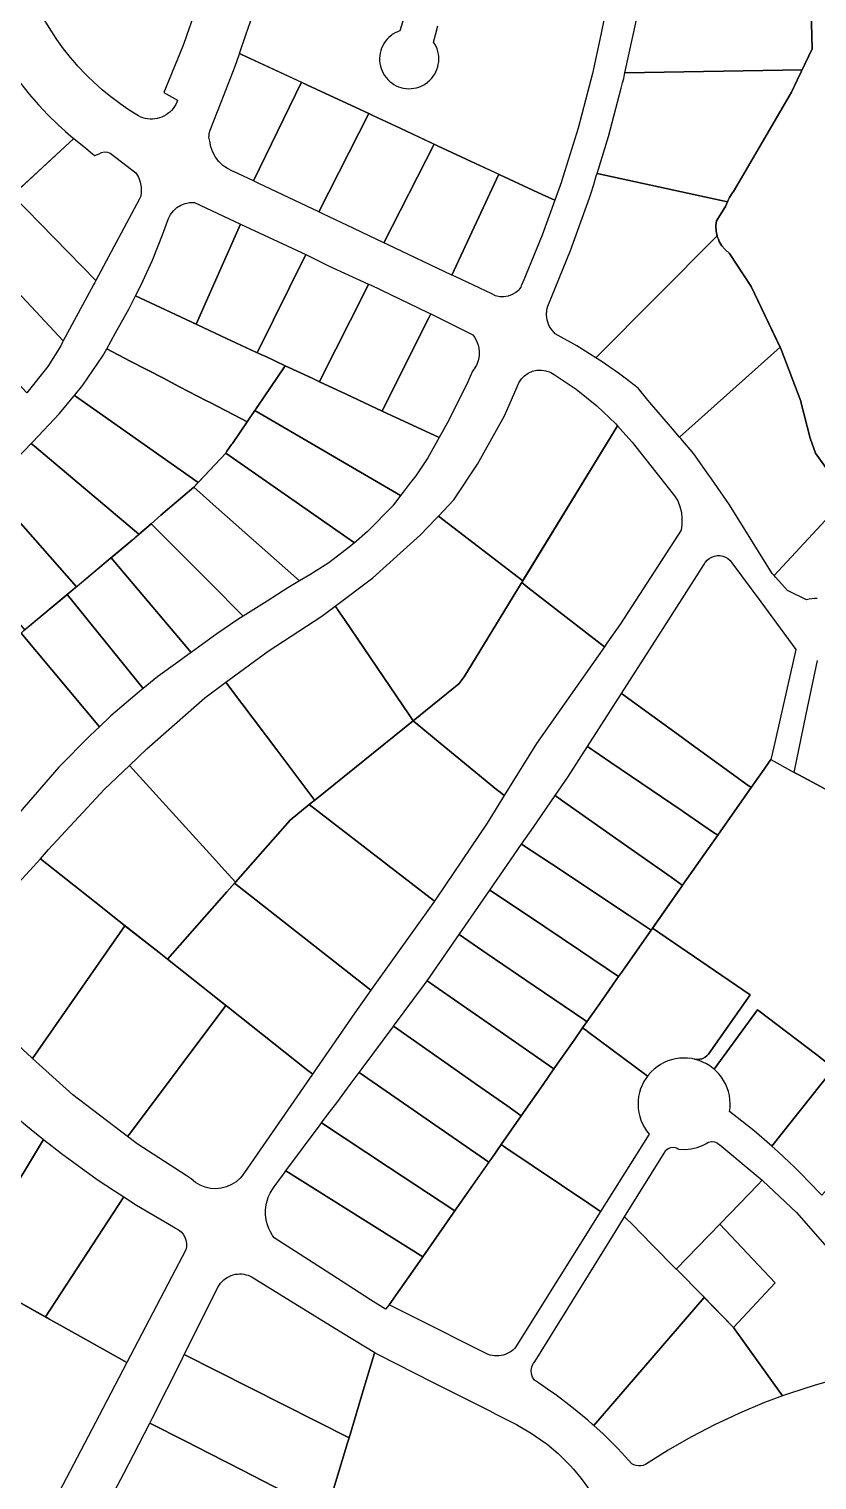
# Model space of a CAD drawing. Header units: metres. Extents: x 3 to 1027712, y 40 to 4430649.
# Drawn here: x 513080.4 to 513265.1, y 4412551.9 to 4412892.1 of the extents above; entities that cross this region are included whole.
import ezdxf

# ---------------------------------------------------------------- set-up
doc = ezdxf.new("R2010")
doc.units = ezdxf.units.M
doc.header["$MEASUREMENT"] = 0
doc.layers.add('A.ES.SDGC.CP.07003.cadastralparcel — CadastralParcel', color=1, linetype='Continuous')

msp = doc.modelspace()

# ---------------------------------------------------------------- linework, layer by layer
at = {"layer": 'A.ES.SDGC.CP.07003.cadastralparcel — CadastralParcel', "color": 7, "linetype": 'Continuous', "flags": 128}
for points in [[(513220.13, 4412881.87), (513222.84, 4412894.27), (513224.81, 4412905.63), (513224.9, 4412906.17), (513225.24, 4412908.14), (513225.27, 4412908.37), (513263.52, 4412907.52), (513263.52, 4412907.38), (513263.56, 4412905.62), (513263.98, 4412887.46), (513261.66, 4412882.59), (513220.13, 4412881.87)], [(513133.05, 4412856.51), (513128.34, 4412858.74), (513128.16, 4412858.81), (513126.98, 4412859.4), (513126.34, 4412859.82), (513125.9, 4412860.15), (513124.94, 4412861.07), (513124.14, 4412862.11), (513123.5, 4412863.26), (513123.05, 4412864.5), (513122.79, 4412865.79), (513122.59, 4412866.75), (513122.63, 4412867.12), (513122.69, 4412867.59), (513122.86, 4412868.42), (513125.44, 4412874.96), (513128.76, 4412883.38), (513129.67, 4412886.03), (513129.8, 4412886.4), (513130.27, 4412886.18), (513144.28, 4412879.64), (513133.05, 4412856.51)], [(513220.04, 4412881.44), (513220.13, 4412881.87), (513261.66, 4412882.59), (513261.43, 4412882.1), (513260.5, 4412880.14), (513259.14, 4412877.3), (513245.58, 4412854.06), (513245.11, 4412853.39), (513244.62, 4412852.61), (513244.29, 4412851.98), (513244.12, 4412851.59), (513213.57, 4412858.22), (513216.26, 4412866.9), (513219.25, 4412878.28), (513219.57, 4412879.49), (513219.84, 4412880.51), (513220.04, 4412881.44)], [(513148.35, 4412849.25), (513134.29, 4412855.92), (513133.05, 4412856.51), (513144.28, 4412879.64), (513145.52, 4412879.07), (513149.95, 4412877), (513159.92, 4412872.36), (513160.07, 4412872.29), (513148.35, 4412849.25)], [(513163.6, 4412842.01), (513156.54, 4412845.36), (513149.32, 4412848.79), (513148.35, 4412849.25), (513160.07, 4412872.29), (513161.2, 4412871.76), (513166.23, 4412869.42), (513175.37, 4412865.16), (513163.6, 4412842.01)], [(513096.06, 4412833.14), (513076.59, 4412853.13), (513090.96, 4412866.45), (513092.16, 4412865.46), (513093.64, 4412864.24), (513095.42, 4412862.77), (513095.88, 4412862.44), (513096.84, 4412862.88), (513097.45, 4412863.2), (513098.13, 4412863.33), (513098.82, 4412863.26), (513099.21, 4412863.12), (513099.45, 4412862.99), (513099.73, 4412862.8), (513105.5, 4412858.44), (513106.09, 4412857.37), (513106.5, 4412856.23), (513106.72, 4412855.03), (513106.74, 4412853.82), (513106.63, 4412852.9), (513106.57, 4412852.74), (513106.51, 4412852.64), (513106.29, 4412852.19), (513096.06, 4412833.14)], [(513179.55, 4412834.44), (513164.44, 4412841.62), (513163.6, 4412842.01), (513175.37, 4412865.16), (513176.21, 4412864.77), (513185.1, 4412860.62), (513190.55, 4412858.08), (513179.55, 4412834.44)], [(513190.81, 4412857.96), (513200.69, 4412853.36), (513203.66, 4412851.97), (513200.72, 4412843.82), (513196.24, 4412832.96), (513196.19, 4412832.83), (513196.18, 4412832.81), (513196.15, 4412832.75), (513195.88, 4412832.09), (513195.8, 4412831.89), (513195.68, 4412831.59), (513195.44, 4412831.17), (513195.32, 4412831.01), (513195.16, 4412830.78), (513194.51, 4412830.38), (513193.67, 4412829.84), (513192.74, 4412829.49), (513191.76, 4412829.32), (513190.77, 4412829.35), (513189.8, 4412829.59), (513188.9, 4412830.01), (513180.34, 4412834.07), (513179.55, 4412834.44), (513190.55, 4412858.08), (513190.81, 4412857.96)], [(513213.32, 4412815.02), (513208.86, 4412817.82), (513203.8, 4412820.69), (513203.41, 4412821.07), (513203.05, 4412821.48), (513202.73, 4412821.92), (513202.46, 4412822.39), (513202.22, 4412822.89), (513202.03, 4412823.4), (513201.89, 4412823.92), (513201.8, 4412824.46), (513201.76, 4412825), (513201.76, 4412825.55), (513201.79, 4412825.8), (513201.82, 4412826.09), (513201.92, 4412826.63), (513202.07, 4412827.15), (513207.37, 4412840.2), (513211.78, 4412852.56), (513212.1, 4412853.45), (513212.79, 4412855.68), (513213.41, 4412857.69), (513213.57, 4412858.22), (513244.12, 4412851.59), (513243.9, 4412851.08), (513243.65, 4412850.49), (513241.56, 4412847.16), (513241.44, 4412846.04), (513241.42, 4412845.93), (513241.49, 4412844.69), (513241.73, 4412843.62), (513213.32, 4412815.02)], [(513088.47, 4412819), (513065.87, 4412843.18), (513074.76, 4412851.43), (513076.1, 4412852.67), (513076.43, 4412852.98), (513076.59, 4412853.13), (513096.06, 4412833.14), (513095.84, 4412832.73), (513095.61, 4412832.3), (513094.97, 4412831.12), (513088.47, 4412819)], [(513130.04, 4412846.36), (513119.58, 4412822.94), (513113.62, 4412825.73), (513105.41, 4412829.56), (513106.71, 4412832.11), (513109.35, 4412837.91), (513109.5, 4412838.29), (513111.74, 4412843.83), (513113.1, 4412847.69), (513113.6, 4412848.67), (513114.27, 4412849.53), (513115.09, 4412850.26), (513116.03, 4412850.83), (513117.05, 4412851.22), (513118.13, 4412851.42), (513119.22, 4412851.41), (513130.04, 4412846.36)], [(513145.28, 4412839.24), (513133.92, 4412816.24), (513126.73, 4412819.6), (513122.75, 4412821.46), (513119.92, 4412822.78), (513119.58, 4412822.94), (513130.04, 4412846.36), (513145.28, 4412839.24)], [(513065.64, 4412842.97), (513065.87, 4412843.18), (513088.47, 4412819), (513088.3, 4412818.68), (513087.86, 4412817.86), (513084.81, 4412812.97), (513079.92, 4412806.82), (513068.98, 4412818.59), (513055.26, 4412833.35), (513058.63, 4412836.47), (513065.64, 4412842.97)], [(513241.76, 4412843.48), (513242.02, 4412842.83), (513242.21, 4412842.33), (513242.85, 4412841.27), (513243.52, 4412840.47), (513243.65, 4412840.32), (513244.62, 4412839.49), (513249.71, 4412831.74), (513256.47, 4412817.51), (513232.93, 4412796.44), (513231.27, 4412798.38), (513225.93, 4412804.58), (513225.16, 4412805.48), (513223.24, 4412807.95), (513220.2, 4412810.23), (513218.59, 4412811.44), (513214.54, 4412814.21), (513213.79, 4412814.73), (513213.32, 4412815.02), (513241.73, 4412843.62), (513241.76, 4412843.48)], [(513160.01, 4412832.31), (513159.12, 4412830.53), (513148.91, 4412810.23), (513148.51, 4412809.43), (513146.79, 4412810.23), (513140.5, 4412813.17), (513135.92, 4412815.31), (513134.46, 4412815.99), (513133.92, 4412816.24), (513145.28, 4412839.24), (513146.54, 4412838.65), (513150.64, 4412836.6), (513160.01, 4412832.31)], [(513174.6, 4412825.33), (513174.08, 4412824.27), (513167.07, 4412810.23), (513163.23, 4412802.56), (513154.75, 4412806.52), (513148.51, 4412809.43), (513148.91, 4412810.23), (513159.12, 4412830.53), (513160.01, 4412832.31), (513160.62, 4412832.03), (513173.92, 4412825.67), (513174.6, 4412825.33)], [(513103.82, 4412826.42), (513105.41, 4412829.56), (513113.62, 4412825.73), (513119.92, 4412822.78), (513122.75, 4412821.46), (513126.73, 4412819.6), (513134.46, 4412815.99), (513135.92, 4412815.31), (513140.5, 4412813.17), (513138.5, 4412810.23), (513134.22, 4412803.95), (513133.81, 4412803.35), (513131.56, 4412800.04), (513130.22, 4412800.74), (513122.75, 4412804.62), (513122.06, 4412804.98), (513115.73, 4412808.26), (513111.94, 4412810.23), (513104.14, 4412814.28), (513098.66, 4412817.12), (513100.68, 4412820.87), (513103.82, 4412826.42)], [(513184.44, 4412820.42), (513184.88, 4412819.86), (513185.43, 4412818.86), (513185.8, 4412817.77), (513185.97, 4412816.63), (513185.94, 4412815.49), (513185.71, 4412814.36), (513185.29, 4412813.29), (513184.78, 4412812.44), (513184.69, 4412812.31), (513184.39, 4412811.94), (513183.28, 4412809.43), (513178.78, 4412800.27), (513176.56, 4412796.33), (513163.23, 4412802.56), (513167.07, 4412810.23), (513174.08, 4412824.27), (513174.6, 4412825.33), (513184.44, 4412820.42)], [(513091.33, 4412806.06), (513091.09, 4412806.22), (513093.06, 4412808.59), (513097.74, 4412815.47), (513098.66, 4412817.12), (513104.14, 4412814.28), (513111.94, 4412810.23), (513115.73, 4412808.26), (513122.06, 4412804.98), (513122.75, 4412804.62), (513130.22, 4412800.74), (513131.56, 4412800.04), (513128.11, 4412794.97), (513127.91, 4412794.68), (513126.84, 4412793.11), (513126.55, 4412792.69), (513120.06, 4412785.8), (513091.33, 4412806.06)], [(513256.73, 4412816.98), (513261.33, 4412804.87), (513261.36, 4412804.73), (513263.51, 4412796.16), (513264.76, 4412792.7), (513268.83, 4412786.96), (513271.74, 4412782.85), (513272.09, 4412782.36), (513255.09, 4412763.98), (513254.63, 4412764.49), (513250.03, 4412771.87), (513244.63, 4412780.54), (513240.39, 4412786.63), (513239.38, 4412788.09), (513236.27, 4412792.55), (513233.22, 4412796.11), (513232.93, 4412796.44), (513256.47, 4412817.51), (513256.73, 4412816.98)], [(513133.58, 4412803.01), (513133.81, 4412803.35), (513134.22, 4412803.95), (513138.5, 4412810.23), (513140.5, 4412813.17), (513146.79, 4412810.23), (513148.51, 4412809.43), (513154.75, 4412806.52), (513163.23, 4412802.56), (513176.56, 4412796.33), (513173.9, 4412791.61), (513171.07, 4412787.4), (513169.56, 4412785.42), (513168.12, 4412783.53), (513167.84, 4412783.18), (513167.51, 4412782.73), (513133.34, 4412802.67), (513133.58, 4412803.01)], [(513196.15, 4412762.74), (513176.42, 4412777.92), (513180.03, 4412781.7), (513185.56, 4412790.12), (513191.92, 4412801.44), (513194.84, 4412808.22), (513195.25, 4412809.2), (513195.84, 4412810.08), (513196.59, 4412810.84), (513197.47, 4412811.45), (513198.44, 4412811.88), (513199.48, 4412812.12), (513200.54, 4412812.16), (513201.59, 4412812.01), (513202.6, 4412811.66), (513202.78, 4412811.57), (513203.51, 4412811.13), (513208.68, 4412807.69), (513213.53, 4412803.81), (513218.02, 4412799.52), (513218.4, 4412799.09), (513196.15, 4412762.74)], [(513090.97, 4412806.08), (513091.09, 4412806.22), (513091.33, 4412806.06), (513120.06, 4412785.8), (513119.82, 4412785.55), (513119.05, 4412784.73), (513111.36, 4412778.12), (513109.06, 4412776.14), (513106.51, 4412773.95), (513106.33, 4412773.79), (513106.18, 4412773.66), (513081.7, 4412794.34), (513080.96, 4412794.97), (513081.07, 4412795.08), (513081.3, 4412795.33), (513087.57, 4412802), (513090.97, 4412806.08)], [(513126.84, 4412793.11), (513127.91, 4412794.68), (513128.11, 4412794.97), (513131.56, 4412800.04), (513133.34, 4412802.67), (513167.51, 4412782.73), (513165.68, 4412780.34), (513159.79, 4412774.29), (513157.17, 4412772.07), (513156.69, 4412771.67), (513126.55, 4412792.69), (513126.84, 4412793.11)], [(513196.44, 4412763.22), (513218.4, 4412799.09), (513219.64, 4412797.69), (513221.81, 4412795.24), (513222.12, 4412794.86), (513222.69, 4412794.15), (513231.77, 4412782.71), (513232.48, 4412781.48), (513233.01, 4412780.17), (513233.35, 4412778.79), (513233.49, 4412777.37), (513233.43, 4412775.96), (513233.29, 4412774.62), (513219.09, 4412752.67), (513215.9, 4412748.12), (513215.31, 4412747.29), (513197.38, 4412761.2), (513195.91, 4412762.35), (513196.44, 4412763.22)], [(513071.2, 4412784.82), (513080.96, 4412794.97), (513081.7, 4412794.34), (513106.18, 4412773.66), (513104.61, 4412772.31), (513099.02, 4412767.62), (513091.77, 4412761.52), (513091.57, 4412761.34), (513070.98, 4412784.64), (513071.2, 4412784.82)], [(513126.55, 4412792.69), (513156.69, 4412771.67), (513155.46, 4412770.62), (513150.68, 4412766.95), (513146.24, 4412764.12), (513143.86, 4412762.71), (513123.63, 4412780.68), (513122.75, 4412781.46), (513119.05, 4412784.73), (513126.55, 4412792.69)], [(513079.44, 4412751.26), (513059.78, 4412775.13), (513060.45, 4412775.7), (513070.98, 4412784.64), (513091.57, 4412761.34), (513089.38, 4412759.51), (513079.44, 4412751.26)], [(513119.05, 4412784.73), (513122.75, 4412781.46), (513123.63, 4412780.68), (513143.86, 4412762.71), (513141.07, 4412761.07), (513136.24, 4412758.01), (513130.66, 4412754.48), (513122.75, 4412762.41), (513119.89, 4412765.28), (513110.97, 4412774.22), (513109.06, 4412776.14), (513111.36, 4412778.12), (513119.05, 4412784.73)], [(513175.72, 4412777.18), (513176.42, 4412777.92), (513196.15, 4412762.74), (513195.61, 4412761.86), (513182.4, 4412740.27), (513181.19, 4412738.59), (513170.48, 4412729.94), (513169.55, 4412731.31), (513154.37, 4412753.65), (513152.74, 4412756.05), (513152.57, 4412756.3), (513152.21, 4412756.82), (513161.05, 4412763.47), (513172.21, 4412773.51), (513175.72, 4412777.18)], [(513118.48, 4412745.98), (513099.66, 4412768.15), (513104.61, 4412772.31), (513109.06, 4412776.14), (513110.97, 4412774.22), (513119.89, 4412765.28), (513122.75, 4412762.41), (513130.66, 4412754.48), (513129.38, 4412753.68), (513124.47, 4412750.3), (513118.48, 4412745.98)], [(513107.19, 4412737.49), (513089.38, 4412759.51), (513099.02, 4412767.62), (513099.34, 4412767.88), (513099.66, 4412768.15), (513118.48, 4412745.98), (513118.2, 4412745.78), (513117.63, 4412745.36), (513115.28, 4412743.67), (513110.59, 4412740.29), (513107.19, 4412737.49)], [(513227.8, 4412749.61), (513233.53, 4412758.56), (513238.6, 4412766.48), (513238.94, 4412767.06), (513239.38, 4412767.57), (513239.89, 4412767.99), (513240.47, 4412768.32), (513241.08, 4412768.54), (513241.74, 4412768.65), (513242.41, 4412768.65), (513243.06, 4412768.53), (513243.68, 4412768.29), (513244.26, 4412767.95), (513244.76, 4412767.52), (513245.18, 4412767), (513251.94, 4412757.84), (513260.18, 4412746.68), (513260.02, 4412745.98), (513254.99, 4412723.82), (513254.32, 4412720.85), (513252.17, 4412717.79), (513249.7, 4412714.27), (513248.47, 4412715.16), (513243.86, 4412718.5), (513235.62, 4412724.46), (513233.53, 4412725.98), (513219.28, 4412736.3), (513227.8, 4412749.61)], [(513190.03, 4412713.83), (513175.49, 4412725.81), (513170.48, 4412729.94), (513181.19, 4412738.59), (513182.4, 4412740.27), (513195.61, 4412761.86), (513195.91, 4412762.35), (513197.38, 4412761.2), (513215.31, 4412747.29), (513199.39, 4412724.61), (513191.8, 4412712.38), (513190.84, 4412713.17), (513190.03, 4412713.83)], [(513096.93, 4412728.5), (513078.56, 4412750.48), (513079.25, 4412751.1), (513088.78, 4412759.01), (513089.38, 4412759.51), (513107.19, 4412737.49), (513106.43, 4412736.87), (513105.77, 4412736.33), (513099.65, 4412731.06), (513096.93, 4412728.5)], [(513149.06, 4412754.45), (513152.21, 4412756.82), (513152.57, 4412756.3), (513152.74, 4412756.05), (513154.37, 4412753.65), (513169.55, 4412731.31), (513170.48, 4412729.94), (513147.39, 4412711.3), (513147.17, 4412711.59), (513138.49, 4412723.14), (513127.69, 4412737.52), (513126.6, 4412738.97), (513136.5, 4412746.26), (513149.06, 4412754.45)], [(513077.64, 4412749.63), (513078.56, 4412750.48), (513096.93, 4412728.5), (513096.05, 4412727.67), (513094.71, 4412726.41), (513087.44, 4412719.06), (513075.25, 4412704.96), (513075.1, 4412704.81), (513074.83, 4412704.52), (513074.43, 4412704.96), (513068.51, 4412711.45), (513059.87, 4412720.92), (513053.69, 4412727.69), (513055.26, 4412729.13), (513077.64, 4412749.63)], [(513126.6, 4412738.97), (513127.69, 4412737.52), (513138.49, 4412723.14), (513147.17, 4412711.59), (513147.39, 4412711.3), (513146.13, 4412710.28), (513141.66, 4412706.67), (513128.82, 4412692.1), (513126.35, 4412694.82), (513122.75, 4412698.78), (513117.19, 4412704.91), (513103.97, 4412719.46), (513108.07, 4412723.37), (513121.63, 4412735.32), (513126.6, 4412738.97)], [(513235.62, 4412724.46), (513243.86, 4412718.5), (513248.47, 4412715.16), (513249.7, 4412714.27), (513241.87, 4412703.11), (513240.66, 4412703.93), (513234.04, 4412708.45), (513233.53, 4412708.8), (513216.82, 4412720.19), (513211.35, 4412723.92), (513219.28, 4412736.3), (513233.53, 4412725.98), (513235.62, 4412724.46)], [(513146.53, 4412710.61), (513146.81, 4412710.84), (513147.39, 4412711.3), (513170.48, 4412729.94), (513175.49, 4412725.81), (513190.03, 4412713.83), (513190.84, 4412713.17), (513191.8, 4412712.38), (513187.82, 4412705.96), (513175.93, 4412688.33), (513175.72, 4412688.02), (513175.58, 4412687.81), (513175.45, 4412687.62), (513146.13, 4412710.28), (513146.53, 4412710.61)], [(513211.35, 4412723.92), (513216.82, 4412720.19), (513233.53, 4412708.8), (513234.04, 4412708.45), (513240.66, 4412703.93), (513241.87, 4412703.11), (513233.63, 4412691.36), (513233.53, 4412691.43), (513230.94, 4412693.25), (513219.99, 4412700.96), (513205.27, 4412711.33), (513203.76, 4412712.39), (513206.74, 4412716.71), (513211.35, 4412723.92)], [(513103.97, 4412719.46), (513117.19, 4412704.91), (513122.75, 4412698.78), (513126.35, 4412694.82), (513128.82, 4412692.1), (513126.84, 4412689.86), (513122.75, 4412685.21), (513112.87, 4412674.03), (513110.92, 4412675.57), (513101.54, 4412682.98), (513095.78, 4412687.54), (513083.13, 4412697.55), (513085.03, 4412699.75), (513098.15, 4412713.89), (513103.97, 4412719.46)], [(513160.56, 4412666.78), (513128.62, 4412691.88), (513128.82, 4412692.1), (513141.66, 4412706.67), (513146.13, 4412710.28), (513175.45, 4412687.62), (513160.74, 4412667.03), (513160.56, 4412666.78)], [(513203.76, 4412712.39), (513205.27, 4412711.33), (513219.99, 4412700.96), (513230.94, 4412693.25), (513233.53, 4412691.43), (513233.63, 4412691.36), (513233.53, 4412691.22), (513226.5, 4412681.19), (513226.27, 4412680.87), (513220.86, 4412684.45), (513202.88, 4412696.38), (513195.9, 4412701.01), (513198.66, 4412705), (513203.76, 4412712.39)], [(513202.88, 4412696.38), (513220.86, 4412684.45), (513226.27, 4412680.87), (513219.53, 4412671.26), (513218.62, 4412669.96), (513218.59, 4412669.98), (513209.7, 4412675.97), (513197.01, 4412684.51), (513188.47, 4412690.26), (513195.9, 4412701.01), (513202.88, 4412696.38)], [(513101.54, 4412682.98), (513101.98, 4412682.63), (513102.92, 4412681.89), (513081.28, 4412650.79), (513081.03, 4412651.02), (513079.08, 4412652.79), (513076.62, 4412655.03), (513063.74, 4412668.97), (513063.14, 4412669.91), (513062.72, 4412670.95), (513062.49, 4412672.05), (513062.46, 4412673.17), (513062.62, 4412674.28), (513062.98, 4412675.34), (513063.53, 4412676.32), (513064.24, 4412677.18), (513064.31, 4412677.25), (513064.99, 4412677.84), (513083.13, 4412697.55), (513095.78, 4412687.54), (513101.54, 4412682.98)], [(513156.78, 4412661.48), (513146.88, 4412647.12), (513146.65, 4412647.3), (513145.78, 4412647.98), (513127.21, 4412662.68), (513122.75, 4412666.21), (513121.17, 4412667.46), (513112.87, 4412674.03), (513122.75, 4412685.21), (513126.84, 4412689.86), (513128.62, 4412691.88), (513160.56, 4412666.78), (513156.78, 4412661.48)], [(513188.47, 4412690.26), (513197.01, 4412684.51), (513209.7, 4412675.97), (513218.59, 4412669.98), (513218.62, 4412669.96), (513218.08, 4412669.2), (513214.76, 4412664.46), (513211.2, 4412659.39), (513210.68, 4412659.74), (513198.87, 4412667.79), (513187.79, 4412675.33), (513181.24, 4412679.79), (513188.47, 4412690.26)], [(513103.53, 4412632.48), (513090.67, 4412642.26), (513081.28, 4412650.79), (513102.92, 4412681.89), (513110.92, 4412675.57), (513112.87, 4412674.03), (513121.17, 4412667.46), (513122.75, 4412666.21), (513126.54, 4412663.21), (513103.97, 4412633.05), (513103.53, 4412632.48)], [(513181.24, 4412679.79), (513187.79, 4412675.33), (513198.87, 4412667.79), (513210.68, 4412659.74), (513211.2, 4412659.39), (513210.2, 4412657.96), (513208.18, 4412655.08), (513203.47, 4412648.32), (513201.42, 4412649.75), (513190.88, 4412657.07), (513179.12, 4412665.25), (513173.78, 4412668.97), (513181.24, 4412679.79)], [(513236.33, 4412650.59), (513235.72, 4412650.72), (513234.78, 4412650.83), (513233.84, 4412650.86), (513233.53, 4412650.84), (513232.9, 4412650.81), (513231.97, 4412650.67), (513231.06, 4412650.46), (513230.16, 4412650.17), (513229.3, 4412649.8), (513228.47, 4412649.35), (513227.68, 4412648.84), (513226.94, 4412648.26), (513226.26, 4412647.61), (513225.63, 4412646.91), (513225.42, 4412646.63), (513224.98, 4412646.96), (513211.34, 4412657.11), (513211.18, 4412657.23), (513210.2, 4412657.96), (513211.2, 4412659.39), (513214.76, 4412664.46), (513218.08, 4412669.2), (513218.62, 4412669.96), (513219.53, 4412671.26), (513226.27, 4412680.87), (513226.5, 4412681.19), (513226.61, 4412681.35), (513249.5, 4412665.72), (513239.67, 4412651.78), (513239.31, 4412651.38), (513238.89, 4412651.04), (513238.41, 4412650.79), (513238.16, 4412650.69), (513237.64, 4412650.57), (513237.37, 4412650.54), (513237.1, 4412650.54), (513236.49, 4412650.58), (513236.33, 4412650.59)], [(513173.78, 4412668.97), (513179.12, 4412665.25), (513190.88, 4412657.07), (513201.42, 4412649.75), (513203.47, 4412648.32), (513200.93, 4412644.68), (513195.81, 4412637.34), (513192.43, 4412639.71), (513185.34, 4412644.68), (513180.79, 4412647.87), (513166.14, 4412658.15), (513165.9, 4412658.32), (513173.16, 4412668.08), (513173.78, 4412668.97)], [(513103.97, 4412633.05), (513126.54, 4412663.21), (513127.21, 4412662.68), (513145.78, 4412647.98), (513146.65, 4412647.3), (513146.88, 4412647.12), (513130.93, 4412624), (513130.73, 4412623.69), (513130.4, 4412623.26), (513129.92, 4412622.71), (513128.97, 4412621.86), (513127.9, 4412621.18), (513126.73, 4412620.67), (513125.5, 4412620.35), (513124.23, 4412620.23), (513122.96, 4412620.31), (513121.72, 4412620.59), (513120.53, 4412621.06), (513119.44, 4412621.7), (513118.46, 4412622.52), (513117.29, 4412623.3), (513117.25, 4412623.34), (513105.78, 4412630.77), (513103.53, 4412632.48), (513103.97, 4412633.05)], [(513265.07, 4412651.6), (513269.11, 4412648.51), (513266.06, 4412644.68), (513254.55, 4412630.22), (513250.42, 4412633.8), (513244.65, 4412638.36), (513244.76, 4412639.3), (513244.78, 4412640.24), (513244.72, 4412641.18), (513244.59, 4412642.11), (513244.37, 4412643.02), (513244.07, 4412643.91), (513243.74, 4412644.68), (513243.7, 4412644.78), (513243.25, 4412645.6), (513242.73, 4412646.39), (513242.15, 4412647.13), (513241.51, 4412647.81), (513241.04, 4412648.22), (513251.22, 4412662.19), (513265.07, 4412651.6)], [(513158.54, 4412648.43), (513165.77, 4412658.15), (513165.9, 4412658.32), (513166.14, 4412658.15), (513180.79, 4412647.87), (513185.34, 4412644.68), (513192.43, 4412639.71), (513195.81, 4412637.34), (513191.08, 4412630.56), (513188.88, 4412627.41), (513188.2, 4412626.43), (513157.82, 4412647.48), (513158.54, 4412648.43)], [(513210.2, 4412657.96), (513211.18, 4412657.23), (513211.34, 4412657.11), (513224.98, 4412646.96), (513225.42, 4412646.63), (513225.07, 4412646.16), (513224.57, 4412645.36), (513224.22, 4412644.68), (513224.14, 4412644.52), (513223.79, 4412643.65), (513223.52, 4412642.75), (513223.32, 4412641.83), (513223.21, 4412640.9), (513223.18, 4412639.96), (513223.23, 4412639.02), (513223.36, 4412638.09), (513223.57, 4412637.17), (513223.86, 4412636.28), (513224.23, 4412635.41), (513224.67, 4412634.58), (513225.18, 4412633.79), (513225.76, 4412633.05), (513214.39, 4412614.87), (513211.62, 4412616.74), (513192.21, 4412629.8), (513191.08, 4412630.56), (513195.81, 4412637.34), (513200.93, 4412644.68), (513203.47, 4412648.32), (513208.18, 4412655.08), (513210.2, 4412657.96)], [(513283.23, 4412637.71), (513276.86, 4412630.58), (513266.95, 4412619.46), (513266.27, 4412618.7), (513265.79, 4412619.2), (513261.3, 4412623.91), (513260.03, 4412625.12), (513255.97, 4412628.98), (513254.55, 4412630.22), (513266.06, 4412644.68), (513269.11, 4412648.51), (513274.12, 4412644.68), (513283.23, 4412637.71)], [(513067.64, 4412645.91), (513068.99, 4412644.62), (513071.62, 4412642.1), (513074.51, 4412639.59), (513079.66, 4412635.1), (513083.82, 4412631.8), (513065.13, 4412600.84), (513062.42, 4412602.53), (513048.85, 4412611.02), (513047.14, 4412612.09), (513046.75, 4412612.33), (513046.24, 4412612.66), (513066.89, 4412646.63), (513067.64, 4412645.91)], [(513180.56, 4412615.48), (513180.24, 4412615.01), (513164.7, 4412625.28), (513149.02, 4412635.64), (513150.59, 4412637.76), (513152.57, 4412640.4), (513155.74, 4412644.68), (513157.82, 4412647.48), (513188.2, 4412626.43), (513180.56, 4412615.48)], [(513148.67, 4412635.17), (513149.02, 4412635.64), (513164.7, 4412625.28), (513180.24, 4412615.01), (513172.72, 4412604.24), (513140.65, 4412624.38), (513148.67, 4412635.17)], [(513065.13, 4412600.84), (513083.82, 4412631.8), (513084.33, 4412631.39), (513085.14, 4412630.75), (513086.94, 4412629.32), (513088.01, 4412628.47), (513096.42, 4412622.4), (513100.47, 4412619.74), (513102.63, 4412618.33), (513084.26, 4412590.16), (513072.51, 4412596.72), (513065.13, 4412600.84)], [(513191.08, 4412630.56), (513192.21, 4412629.8), (513211.62, 4412616.74), (513214.39, 4412614.87), (513199.88, 4412591.67), (513194.53, 4412583.13), (513194.2, 4412582.75), (513193.82, 4412582.39), (513193.42, 4412582.08), (513192.99, 4412581.8), (513192.54, 4412581.56), (513192.06, 4412581.36), (513191.57, 4412581.2), (513191.07, 4412581.09), (513190.56, 4412581.03), (513190.05, 4412581.01), (513189.54, 4412581.04), (513189.03, 4412581.11), (513188.53, 4412581.23), (513188.04, 4412581.39), (513186.5, 4412582.16), (513171.59, 4412589.62), (513164.87, 4412592.99), (513172.03, 4412603.26), (513180.56, 4412615.48), (513188.88, 4412627.41), (513191.08, 4412630.56)], [(513240.55, 4412631.27), (513241.11, 4412631.23), (513241.77, 4412630.99), (513242.3, 4412630.55), (513242.36, 4412630.5), (513252.3, 4412622.22), (513251.23, 4412621.11), (513244.75, 4412614.41), (513242.33, 4412611.91), (513232.14, 4412601.38), (513226.51, 4412607.09), (513221.78, 4412611.89), (513220.44, 4412613.25), (513220.05, 4412613.66), (513229.29, 4412628.55), (513229.74, 4412629.27), (513230.27, 4412629.68), (513230.89, 4412629.92), (513231.56, 4412629.96), (513232.21, 4412629.8), (513232.63, 4412629.57), (513232.77, 4412629.46), (513234.22, 4412629.41), (513235.66, 4412629.56), (513237.07, 4412629.9), (513238.43, 4412630.43), (513239.05, 4412630.75), (513239.13, 4412630.8), (513239.57, 4412631.07), (513239.74, 4412631.14), (513240.41, 4412631.28), (513240.55, 4412631.27)], [(513139.94, 4412623.42), (513140.65, 4412624.38), (513172.72, 4412604.24), (513172.03, 4412603.26), (513164.87, 4412592.99), (513163.98, 4412591.98), (513160.51, 4412594.21), (513150.08, 4412600.89), (513137.92, 4412608.69), (513137.54, 4412609.23), (513137.44, 4412609.39), (513137.01, 4412610.14), (513136.64, 4412610.91), (513136.34, 4412611.72), (513136.11, 4412612.54), (513135.97, 4412613.39), (513135.9, 4412614.24), (513135.89, 4412615.1), (513135.96, 4412615.95), (513136.1, 4412616.8), (513136.32, 4412617.63), (513136.6, 4412618.43), (513136.97, 4412619.21), (513137.39, 4412619.96), (513137.88, 4412620.66), (513139.88, 4412623.34), (513139.94, 4412623.42)], [(513245.6, 4412587.72), (513255.3, 4412598.14), (513242.33, 4412611.91), (513244.75, 4412614.41), (513251.23, 4412621.11), (513252.3, 4412622.22), (513252.44, 4412622.11), (513260.31, 4412614.62), (513267.5, 4412606.48), (513273.95, 4412597.73), (513279.62, 4412588.46), (513284.46, 4412578.73), (513283.08, 4412578.47), (513276.89, 4412577.3), (513270.76, 4412575.87), (513264.7, 4412574.19), (513258.71, 4412572.25), (513257.04, 4412571.64), (513245.6, 4412587.72)], [(513102.63, 4412618.33), (513105.59, 4412616.39), (513114.28, 4412611.26), (513114.77, 4412610.97), (513115.45, 4412610.61), (513116.06, 4412610.13), (513116.55, 4412609.54), (513116.96, 4412608.88), (513117.22, 4412608.16), (513117.35, 4412607.39), (513117.34, 4412606.62), (513117.2, 4412605.86), (513113.84, 4412599.46), (513103.39, 4412579.47), (513094.42, 4412584.47), (513087.01, 4412588.61), (513085.32, 4412589.56), (513084.26, 4412590.16), (513102.63, 4412618.33)], [(513238.43, 4412595), (513238.71, 4412594.72), (513212.83, 4412564.7), (513212.55, 4412564.94), (513212.53, 4412564.95), (513211.42, 4412565.96), (513207.69, 4412569.04), (513203.83, 4412571.95), (513202.75, 4412572.69), (513199.84, 4412574.68), (513198.9, 4412575.32), (513198.46, 4412576.02), (513198.2, 4412576.81), (513198.14, 4412577.64), (513198.28, 4412578.46), (513198.61, 4412579.22), (513198.75, 4412579.44), (513199.04, 4412579.81), (513217.82, 4412610.06), (513220.05, 4412613.66), (513220.44, 4412613.25), (513221.78, 4412611.89), (513226.51, 4412607.09), (513232.14, 4412601.38), (513232.26, 4412601.25), (513238.35, 4412595.08), (513238.43, 4412595)], [(513242.33, 4412611.91), (513255.3, 4412598.14), (513245.6, 4412587.72), (513238.43, 4412595), (513238.35, 4412595.08), (513232.26, 4412601.25), (513232.14, 4412601.38), (513242.33, 4412611.91)], [(513065.13, 4412600.84), (513072.51, 4412596.72), (513085.32, 4412589.56), (513087.01, 4412588.61), (513094.42, 4412584.47), (513103.39, 4412579.47), (513097.72, 4412568.66), (513082.38, 4412539.33), (513077.73, 4412542.02), (513066.7, 4412548.43), (513063.12, 4412550.51), (513051.39, 4412557.32), (513050.57, 4412557.8), (513045.34, 4412560.84), (513047.79, 4412565.79), (513055.4, 4412581.18), (513065.13, 4412600.84)], [(513155.47, 4412561.82), (513116.8, 4412581.32), (513122.74, 4412593.18), (513124.79, 4412597.27), (513125.05, 4412597.7), (513125.35, 4412598.11), (513125.69, 4412598.49), (513126.07, 4412598.84), (513126.46, 4412599.16), (513126.89, 4412599.44), (513127.34, 4412599.68), (513127.79, 4412599.88), (513128.28, 4412600.04), (513128.78, 4412600.16), (513129.28, 4412600.23), (513129.78, 4412600.25), (513130.29, 4412600.24), (513130.79, 4412600.17), (513131.29, 4412600.07), (513131.78, 4412599.92), (513132.24, 4412599.72), (513132.71, 4412599.49), (513141.74, 4412593.94), (513154.17, 4412586.3), (513161.47, 4412581.82), (513161.36, 4412581.47), (513159.03, 4412573.69), (513155.47, 4412561.82)], [(513257.04, 4412571.64), (513256.46, 4412571.42), (513252.81, 4412570.07), (513247, 4412567.63), (513244.19, 4412566.31), (513241.3, 4412564.96), (513235.72, 4412562.06), (513232.26, 4412560.07), (513230.27, 4412558.92), (513224.95, 4412555.55), (513224.42, 4412555.35), (513223.87, 4412555.24), (513223.31, 4412555.23), (513222.75, 4412555.32), (513222.21, 4412555.49), (513221.72, 4412555.76), (513220.14, 4412557.47), (513218.44, 4412559.31), (513215.01, 4412562.72), (513212.83, 4412564.7), (513238.71, 4412594.72), (513245.6, 4412587.72), (513257.04, 4412571.64)], [(513116.22, 4412580.14), (513116.8, 4412581.32), (513155.47, 4412561.82), (513155.11, 4412560.61), (513150.12, 4412544.07), (513144.78, 4412546.82), (513130.53, 4412554.14), (513122.74, 4412558.15), (513117.13, 4412561.02), (513108.78, 4412565.29), (513109.32, 4412566.37), (513116.22, 4412580.14)], [(513108.78, 4412565.29), (513117.13, 4412561.02), (513122.74, 4412558.15), (513130.53, 4412554.14), (513144.78, 4412546.82), (513150.12, 4412544.07), (513146.07, 4412530.64), (513145.02, 4412527.17), (513141.3, 4412529.02), (513132.96, 4412533.16), (513122.74, 4412538.24), (513108.7, 4412545.22), (513108.02, 4412545.56), (513100.48, 4412549.31), (513102.64, 4412553.46), (513104.91, 4412557.85), (513108.78, 4412565.29)]]:
    msp.add_lwpolyline(points, close=True, dxfattribs=at)
for points in [[(513268.83, 4412786.96), (513264.76, 4412792.7), (513263.51, 4412796.16), (513261.36, 4412804.73), (513261.33, 4412804.87), (513256.73, 4412816.98), (513249.71, 4412831.74), (513244.62, 4412839.49), (513243.65, 4412840.32), (513243.52, 4412840.47), (513242.85, 4412841.27), (513242.21, 4412842.33), (513242.02, 4412842.83), (513241.76, 4412843.48), (513241.49, 4412844.69), (513241.42, 4412845.93), (513241.44, 4412846.04), (513241.56, 4412847.16), (513243.65, 4412850.49), (513243.9, 4412851.08), (513244.29, 4412851.98), (513244.62, 4412852.61), (513245.11, 4412853.39), (513245.58, 4412854.06), (513247.8, 4412857.85), (513259.14, 4412877.3), (513260.5, 4412880.14), (513261.43, 4412882.1), (513263.98, 4412887.46), (513263.56, 4412905.62)], [(513120.43, 4412899.24), (513117.42, 4412890.72), (513117.09, 4412889.79), (513116.51, 4412888.13), (513112.06, 4412877.22), (513115.24, 4412875.47), (513115.05, 4412874.94), (513114.81, 4412874.43), (513114.53, 4412873.94), (513114.21, 4412873.48), (513113.84, 4412873.05), (513113.45, 4412872.65), (513113.01, 4412872.29), (513112.55, 4412871.97), (513112.06, 4412871.69), (513111.55, 4412871.46), (513111.02, 4412871.27), (513110.48, 4412871.12), (513109.93, 4412871.03), (513109.37, 4412870.98), (513108.8, 4412870.99), (513108.24, 4412871.04), (513107.69, 4412871.14), (513107.15, 4412871.29), (513106.62, 4412871.48), (513106.11, 4412871.73), (513103.87, 4412873.13), (513101.81, 4412874.55), (513101.7, 4412874.63), (513099.59, 4412876.22), (513097.56, 4412877.89), (513095.59, 4412879.66), (513094.18, 4412881.03), (513093.7, 4412881.5), (513091.9, 4412883.42), (513091.22, 4412884.21), (513090.18, 4412885.42), (513088.54, 4412887.49), (513086.99, 4412889.63), (513086.27, 4412890.72), (513085.54, 4412891.83), (513084.18, 4412894.1)], [(513215.28, 4412894.61), (513214.44, 4412890.72), (513212.5, 4412881.68), (513211.73, 4412878.75), (513209.14, 4412868.89), (513205.26, 4412856.41), (513205.21, 4412856.26), (513203.66, 4412851.97), (513200.69, 4412853.36), (513190.81, 4412857.96), (513185.1, 4412860.62), (513176.21, 4412864.77), (513166.23, 4412869.42), (513161.2, 4412871.76), (513159.92, 4412872.36), (513149.95, 4412877), (513145.52, 4412879.07), (513130.27, 4412886.18), (513129.8, 4412886.4), (513131.29, 4412890.72), (513133.99, 4412898.58)], [(513169.72, 4412899.35), (513167.39, 4412891.69), (513166.97, 4412891.53), (513166.82, 4412891.47), (513166.27, 4412891.21), (513165.74, 4412890.9), (513165.49, 4412890.72), (513165.25, 4412890.54), (513164.78, 4412890.14), (513164.36, 4412889.71), (513163.97, 4412889.24), (513163.63, 4412888.73), (513163.33, 4412888.2), (513163.08, 4412887.64), (513162.88, 4412887.06), (513162.73, 4412886.47), (513162.64, 4412885.87), (513162.59, 4412885.26), (513162.6, 4412884.65), (513162.67, 4412884.04), (513162.79, 4412883.45), (513162.8, 4412883.43), (513162.96, 4412882.86), (513163.18, 4412882.29), (513163.45, 4412881.74), (513163.76, 4412881.22), (513164.12, 4412880.73), (513164.52, 4412880.27), (513164.97, 4412879.85), (513165.44, 4412879.47), (513165.95, 4412879.13), (513166.49, 4412878.84), (513167.05, 4412878.59), (513167.62, 4412878.4), (513167.82, 4412878.35), (513168.22, 4412878.26), (513168.82, 4412878.17), (513169.43, 4412878.13), (513170.04, 4412878.15), (513170.65, 4412878.22), (513171.24, 4412878.34), (513171.83, 4412878.52), (513172.39, 4412878.74), (513172.94, 4412879.02), (513173.46, 4412879.34), (513173.81, 4412879.6), (513173.95, 4412879.71), (513174.4, 4412880.11), (513174.82, 4412880.56), (513175.19, 4412881.04), (513175.53, 4412881.55), (513175.81, 4412882.09), (513176.05, 4412882.65), (513176.24, 4412883.23), (513176.37, 4412883.83), (513176.46, 4412884.43), (513176.49, 4412885.04), (513176.46, 4412885.65), (513176.39, 4412886.26), (513176.26, 4412886.85), (513176.08, 4412887.44), (513175.85, 4412888), (513175.56, 4412888.54), (513175.24, 4412889.06), (513175.69, 4412890.72), (513176.27, 4412892.85)], [(513078.46, 4412879.41), (513080.49, 4412876.85), (513082.63, 4412874.37), (513084.87, 4412872), (513087.21, 4412869.71), (513088.98, 4412868.12), (513089.64, 4412867.53), (513090.73, 4412866.64), (513090.73, 4412866.64), (513090.96, 4412866.45), (513076.1, 4412852.67)], [(513265.19, 4412758.59), (513264.56, 4412758.6), (513263.93, 4412758.55), (513263.31, 4412758.45), (513262.7, 4412758.29), (513258.25, 4412760.48), (513255.5, 4412763.53), (513255.09, 4412763.98), (513272.09, 4412782.36)], [(513284.96, 4412704.29), (513260.87, 4412717.24), (513259.77, 4412717.83), (513262.61, 4412731.48), (513265.23, 4412744.05)], [(513269.11, 4412648.51), (513265.07, 4412651.6), (513251.22, 4412662.19), (513241.04, 4412648.22), (513240.8, 4412648.43), (513240.05, 4412649), (513239.25, 4412649.49), (513238.41, 4412649.91), (513237.54, 4412650.26), (513236.64, 4412650.53), (513236.49, 4412650.58), (513237.1, 4412650.54), (513237.37, 4412650.54), (513237.64, 4412650.57), (513238.16, 4412650.69), (513238.41, 4412650.79), (513238.89, 4412651.04), (513239.31, 4412651.38), (513239.67, 4412651.78), (513249.5, 4412665.72), (513249.5, 4412665.72), (513226.61, 4412681.35), (513233.53, 4412691.22), (513233.63, 4412691.36), (513241.87, 4412703.11), (513249.7, 4412714.27), (513252.17, 4412717.79), (513254.32, 4412720.85), (513259.77, 4412717.83), (513260.87, 4412717.24), (513284.96, 4412704.29)], [(513150.12, 4412544.07), (513155.11, 4412560.61), (513155.47, 4412561.82), (513159.03, 4412573.69), (513161.36, 4412581.47), (513161.47, 4412581.82), (513161.55, 4412581.77), (513162.13, 4412581.47), (513175.2, 4412574.83), (513188.41, 4412568.12), (513189.86, 4412567.38), (513194.72, 4412564.91), (513195.29, 4412564.59), (513198.17, 4412562.94), (513201.44, 4412560.68), (513201.9, 4412560.3), (513204.49, 4412558.14), (513207.31, 4412555.34), (513208.03, 4412554.5), (513209.88, 4412552.31), (513212.17, 4412549.06)]]:
    msp.add_lwpolyline(points, dxfattribs=at)

doc.saveas('drawing.dxf')
